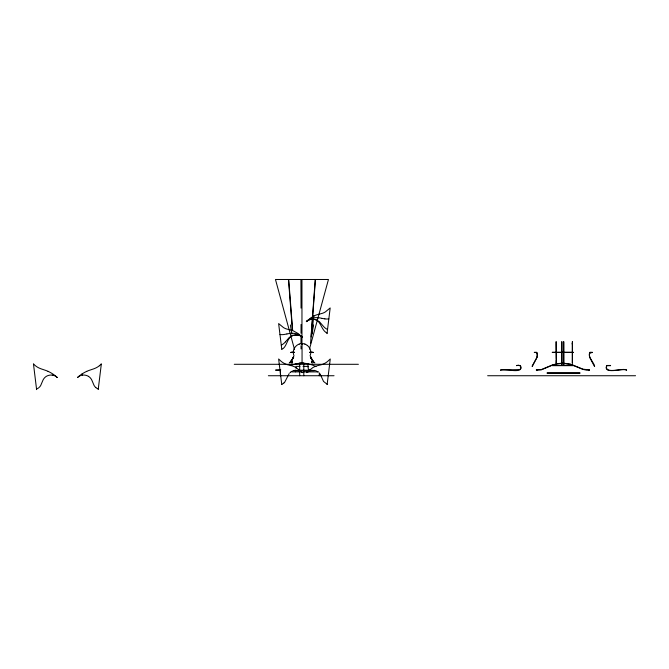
<?xml version="1.0" encoding="UTF-8"?>
<svg xmlns="http://www.w3.org/2000/svg" width="669" height="669" viewBox="0 0 669 669"><rect width="100%" height="100%" fill="white"/><g stroke="black" fill="none" stroke-linecap="round" stroke-linejoin="round"><path stroke-width="1" d="M556.023 344.125L556.14 358.81M556.023 343.506L556.023 341.784M556.248 344.125L556.374 358.81M556.248 343.506L556.248 341.784M301.058 324.448L301.033 333.262M301.017 336.206L300.983 343.113M556.131 359.562L556.039 363.15M556.365 359.562L556.265 363.15M310.583 343.256L315.224 279.475M311.144 336.975L315.459 279.491M296.041 368.259L296.016 367.482M295.648 370.066L295.447 371.872M606.775 365.491C602.426 375.242 623.909 367.616 626.61 370.216M606.34 367.381C607.084 373.929 622.354 367.649 626.594 369.99M313.794 315.743L311.813 334.09M327.032 333.63L330.185 307.941L325.276 311.971A16.767 16.767 0 0 1 322.675 313.226L317.307 314.681A17.185 17.185 0 0 0 315.208 315.375L310.617 317.967L306.402 321.622L307.146 320.961A8.195 8.195 0 0 1 309.647 319.615L313.251 319.213A9.751 9.751 0 0 1 315.868 319.815L319.381 321.689L323.378 326.255A11.749 11.749 0 0 0 327.501 329.474M312.139 370.216L309.011 370.927L306.486 372.65L312.757 367.657A18.699 18.699 0 0 1 317.198 365.742L321.471 364.697A18.239 18.239 0 0 0 327.609 361.461L330.269 358.969L327.133 384.558M589.774 357.748C589.907 358.592 588.603 353.692 589.941 352.329M98.209 389.517L101.354 363.811A16.625 16.625 0 0 1 99.363 365.742M327.166 384.265L323.545 381.439L320.861 375.585M308.091 367.482L308.409 369.137L310.14 370.066M536.948 357.748C536.789 358.743 538.035 353.658 536.956 352.663M293.432 357.748L293.8 356.744M312.005 334.099L313.56 324.95M606.357 367.273L606.892 365.684L610.588 365.684M309.454 349.109L328.454 279.483L275.469 279.483L294.577 349.695M293.599 356.443L291.709 360.332L289.242 362.958M310.123 355.657L310.24 355.331A9.985 9.759 0 0 0 310.792 352.63A8.429 8.237 0 0 0 310.433 349.912A9.19 8.981 0 0 0 309.187 347.437A9.617 9.399 0 0 0 307.28 345.405M293.214 357.672L293.591 356.661M536.73 357.672L537.182 355.164L536.605 352.479M532.081 366.252L536.747 357.647M532.298 366.336L536.613 358.258M290.421 362.707L293.415 357.781L293.089 358.258M290.221 362.59L293.223 357.647M292.303 359.353L290.931 361.193M289.184 373.586L284.676 382.267M285.429 341.892L289.326 337.41L292.679 335.52L297.462 335.018L300.256 335.771L302.413 337.251L301.66 336.591A8.195 8.195 0 0 0 299.16 335.253L295.556 334.843A9.751 9.751 0 0 0 292.947 335.445C286.658 337.644 287.21 347.052 281.791 349.36M284.568 382.375L283.999 382.894M306.402 321.622C307.941 320.066 310.165 319.356 312.314 319.322C321.02 318.369 320.685 330.344 327.099 333.103M289.995 372.666L290.463 372.265M283.873 382.986L281.766 384.558M290.697 372.073L291.333 371.638M519.955 369.497C522.322 367.733 519.83 363.785 516.543 365.684M500.521 370.216C503.389 367.624 524.613 375.225 520.398 365.517M588.661 370.467L589.314 369.957L586.328 370.124L582.942 369.397L570.674 364.421L562.888 363.317L557.218 363.928L552.193 365.274L541.372 369.815L536.254 369.949L541.321 369.589L552.117 365.057L557.168 363.702L562.888 363.083L570.732 364.195L583.017 369.179L589.498 369.915L588.82 370.634M519.846 369.564L500.537 369.99M292.002 371.262L292.704 370.944M293.423 370.676L295.071 370.3M286.968 333.948L290.12 333.329M286.842 333.973L283.94 334.517A14.584 14.576 -64.2 0 1 279.968 334.517M606.842 365.475L610.596 365.45M536.722 352.287L534.339 352.295M516.543 365.45L520.298 365.475M291.567 352.237L294.569 352.237M309.538 352.237L312.532 352.237M552.293 352.237L573.258 352.237M290.823 352.295L293.181 352.295M310.926 352.295L313.276 352.295M590.025 352.295L592.383 352.295M291.567 352.463L294.569 352.463M309.538 352.463L313.276 352.521M552.293 352.463L573.258 352.463M592.383 352.521C584.564 352.981 594.264 362.849 594.641 366.252M234.259 364.296L358.4 364.296M552.293 365.425L573.258 365.425M552.293 365.659L573.258 365.659M295.832 366.386L299.938 366.386M303.015 366.386L308.15 366.386M298.909 370.2L310.199 370.2M293.775 370.726L314.305 370.726M291.776 371.889L300.456 371.872M302.982 371.889L318.268 371.889M547.125 372.917L579.956 372.917M547.125 373.143L579.956 373.143M268.361 375.735L334.048 375.735M487.651 375.735L635.55 375.735M534.339 352.521L536.672 352.521M290.823 352.521L293.156 352.521M280.646 370.141L275.561 370.108A16.625 16.257 0 0 0 278.337 370.057A16.817 16.441 0 0 0 280.704 369.656M296.76 370.216L299.888 370.927L302.413 372.65L296.141 367.657A18.699 18.699 0 0 0 291.692 365.742L287.427 364.697A18.239 18.239 0 0 1 281.289 361.461L278.63 358.969L281.733 384.274M324.875 318.879L322.098 318.369M318.695 317.7L321.848 318.31M313.828 370.3L315.475 370.676M316.194 370.944L316.755 371.195M316.052 366.587L315.433 366.294A34.102 33.333 0 0 0 312.9 365.224A32.781 32.037 0 0 0 310.257 364.388A36.904 36.076 0 0 0 307.548 363.735A32.037 31.318 0 0 0 304.855 363.317A31.435 30.724 0 0 0 302.053 363.125A31.435 30.724 0 0 0 299.286 363.309A32.037 31.318 0 0 0 296.576 363.735A36.904 36.076 0 0 0 293.858 364.379A32.781 32.037 0 0 0 291.224 365.215A34.102 33.333 0 0 0 290.246 365.6M317.558 371.638L318.068 371.981M537.115 370.467L536.463 369.957L536.956 370.634M314.865 362.958L312.398 360.332L310.5 356.443M302.413 337.251L298.19 333.597L293.607 331.004A17.185 17.185 0 0 0 291.508 330.31L286.14 328.855A16.767 16.767 0 0 1 283.531 327.609L278.63 323.57L281.766 349.159M313.167 361.193L311.277 358.475L313.878 362.59M319.715 373.586L320.15 374.222M310.675 357.748L311.035 358.291L310.299 356.744M310.876 357.647L311.98 359.429M311.227 358.166L310.516 356.661M590.117 358.258L594.423 366.336M311.01 358.258L313.677 362.707M320.225 374.356L320.794 375.443M293.975 355.657L293.858 355.331A9.985 9.759 0 0 1 293.315 352.63A8.429 8.237 0 0 1 293.666 349.912A9.19 8.981 0 0 1 294.912 347.437A9.617 9.399 0 0 1 296.819 345.405A8.496 8.304 0 0 1 299.244 344.075M311.888 362.364L311.612 361.561L312.189 363.225M290.363 324.95L291.918 334.099M36.611 389.617L33.45 363.811A16.625 16.625 0 0 0 35.449 365.742A16.817 16.817 0 0 0 37.707 367.298A20.614 20.614 0 0 0 40.24 368.51A31.635 31.635 0 0 0 41.537 369.004L45.475 370.325A34.102 34.102 0 0 1 48.043 371.345M308.476 371.872L308.275 370.066M288.699 279.475L292.646 330.285M288.464 279.491L292.412 330.302M308.049 367.055L307.957 363.451M572.48 363.15L572.497 343.431M572.246 363.15L572.263 343.431M301.058 348.942L301 345.764M300.925 279.483L301.05 308.108M572.497 343.623L572.497 344.125M572.263 343.623L572.263 344.125M572.497 343.465L572.497 341.784M572.263 343.465L572.263 341.784M563.833 341.759L563.858 365.542M563.599 341.759L563.633 365.542M561.952 341.759L561.977 365.542M561.717 341.759L561.751 365.542M319.289 372.85L319.289 375.735M303.801 375.735L303.801 362.991L299.679 362.991L299.679 375.735M302.053 343.598L302.053 363.125M301.962 279.483L301.962 344.451M280.428 370.2L280.428 375.735M299.277 344.067A8.68 8.488 0 0 1 304.939 344.067M304.855 344.075A8.496 8.304 0 0 1 307.255 345.396M308.083 364.538A8.036 7.852 0 0 1 307.874 363.518M296.233 363.518A8.036 7.852 0 0 1 296.024 364.538M38.702 387.794A8.036 8.036 0 0 1 36.527 388.973M48.059 371.354A32.781 32.781 0 0 1 50.518 372.608A36.904 36.904 0 0 1 52.901 374.046A32.037 32.037 0 0 1 55.109 375.652A31.435 31.435 0 0 1 57.233 377.5M57.225 377.5A8.68 8.68 0 0 0 54.925 375.869A8.496 8.496 0 0 0 52.249 375.117M52.224 375.108A9.617 9.617 0 0 0 49.414 375.225A9.19 9.19 0 0 0 46.746 376.129A8.429 8.429 0 0 0 44.522 377.86A9.985 9.985 0 0 0 42.958 380.193L40.75 385.386A8.321 8.321 0 0 1 39.262 387.318M98.276 388.973A8.036 8.036 0 0 1 95.826 387.577M99.338 365.767A16.817 16.817 0 0 1 97.097 367.298A20.614 20.614 0 0 1 94.563 368.51A31.635 31.635 0 0 1 93.267 369.004L89.328 370.325A34.102 34.102 0 0 0 86.761 371.345M86.744 371.354A32.781 32.781 0 0 0 84.286 372.608A36.904 36.904 0 0 0 81.902 374.046M81.886 374.063A32.037 32.037 0 0 0 79.695 375.652A31.435 31.435 0 0 0 77.571 377.5A8.68 8.68 0 0 1 79.879 375.869A8.496 8.496 0 0 1 82.563 375.117M82.58 375.108A9.617 9.617 0 0 1 85.398 375.225A9.19 9.19 0 0 1 88.065 376.129M88.375 376.312A8.429 8.429 0 0 1 90.282 377.86A9.985 9.985 0 0 1 91.845 380.193L94.053 385.386A8.321 8.321 0 0 0 95.801 387.552M306.343 321.563A14.576 14.567 15 0 1 318.678 317.817M328.847 318.879A14.584 14.576 51.1 0 1 324.875 318.87M290.137 333.438A14.576 14.576 0 0 1 302.463 337.193M285.395 341.867A11.749 11.749 0 0 1 281.315 345.104M292.211 362.364L291.918 363.225L292.487 361.561L292.211 362.364"/></g></svg>
